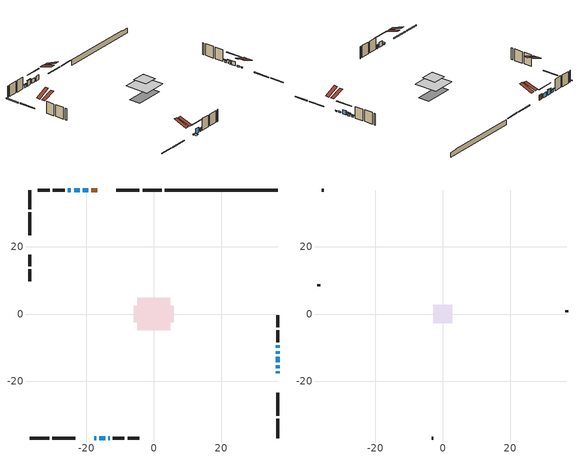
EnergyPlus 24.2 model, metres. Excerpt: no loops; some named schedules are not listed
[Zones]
conditioned space
 floor adiabatic (AdiabaticFloorConstruction): -4.84,-4.84 -4.84,4.84 4.84,4.84 4.84,-4.84 z2.85
 floor foundation (Slab1 construction): -6,-2.39 -6,2.39 6,2.39 6,-2.39 z-1.72
 wall outside (RimJoist1 construction): 2.38,36.84 -3.34,36.84 / -36.84,-36.84 -31.12,-36.84 / -36.84,36.84 -36.84,31.12 / 36.84,-36.84 36.84,-31.12 z0.41:0.71
 wall outside (RimJoist2 construction): -4.27,36.84 -11.13,36.84 / -30.19,-36.84 -23.33,-36.84 / -36.84,30.19 -36.84,23.33 / 36.84,-30.19 36.84,-23.33 z0.41:0.71
 wall outside (AdiabaticWallConstruction 1): -16.8,36.84 -18.52,36.84 z0.41:2.44
 wall outside (AdiabaticWallConstruction): -17.66,-36.84 -17.09,-36.84 z0.41:0.67; 36.84,-17.66 36.84,-17.04 z0.41:0.82; 36.84,-16.12 36.84,-15.3 z0.41:0.97; -19.45,36.84 -21.07,36.84 / 36.84,-14.37 36.84,-12.75 z0.41:2.14; -22,36.84 -23.68,36.84 / -16.17,-36.84 -14.44,-36.84 z0.41:2.52; 36.84,-11.82 36.84,-11 z0.41:1.17; -24.6,36.84 -25.57,36.84 / -13.51,-36.84 -13.1,-36.84 z0.41:1.48; 36.84,-10.08 36.84,-9.26 z0.41:1.12
 wall outside (Wall1 construction): -26.5,36.84 -29.98,36.84 / -12.17,-36.84 -8.69,-36.84 / -36.84,17.65 -36.84,14.18 / 36.84,-8.33 36.84,-4.86 z0.41:5.29
 wall outside (Wall2 construction): -30.91,36.84 -34.42,36.84 / -7.77,-36.84 -4.25,-36.84 / -36.84,13.25 -36.84,9.73 / 36.84,-3.93 36.84,-0.41 z0.41:5.29
 wall foundation (FoundationWall1 construction): 3.31,36.84,-1.72 3.31,36.84,0.41 33.49,36.84,0.41 33.49,36.84,0.2 36.84,36.84,0.2 36.84,36.84,-1.72
 window (WindowConstruction 8): -17.65,-36.84 -17.09,-36.84 z0.41:0.66
 window (WindowConstruction 9): 36.84,-17.65 36.84,-17.04 z0.41:0.82
 window (WindowConstruction 10): 36.84,-16.11 36.84,-15.3 z0.41:0.97
 window (WindowConstruction): -19.45,36.84 -21.07,36.84 z0.41:2.14
 window (WindowConstruction 1): -22,36.84 -23.68,36.84 z0.41:2.52
 window (WindowConstruction 2): 36.84,-14.37 36.84,-12.75 z0.41:2.14
 window (WindowConstruction 3): 36.84,-11.82 36.84,-11 z0.41:1.17
 window (WindowConstruction 4): -16.17,-36.84 -14.44,-36.84 z0.41:2.52
 window (WindowConstruction 5): -24.61,36.84 -25.57,36.84 z0.41:1.48
 window (WindowConstruction 6): 36.84,-10.08 36.84,-9.26 z0.41:1.12
 window (WindowConstruction 7): -13.51,-36.84 -13.1,-36.84 z0.41:1.48
 door (Door): -16.8,36.84 -18.52,36.84 z0.41:2.44
 ceiling adiabatic (AdiabaticFloorConstruction): 4.84,-4.84 4.84,4.84 -4.84,4.84 -4.84,-4.84 z2.85
attic - vented
 floor to conditioned space (Floor1 construction Reversed): -2.8,-2.8 -2.8,2.8 2.8,2.8 2.8,-2.8 z5.29
 floor to conditioned space (Floor2 construction Reversed): -2.79,-2.79 -2.79,2.79 2.79,2.79 2.79,-2.79 z5.29
 wall outside (Wall3 construction): -35.35,36.84 -35.91,36.84 / -3.32,-36.84 -2.76,-36.84 / -36.84,8.8 -36.84,8.24 / 36.84,0.52 36.84,1.08 z0.41:5.29
 roof outside (Roof1 construction): -13.52,36.84,5.29 -13.52,31.46,7.53 -12.06,31.46,7.53 -12.06,36.84,5.29; -20.94,-36.84,5.29 -20.94,-31.46,7.53 -22.4,-31.46,7.53 -22.4,-36.84,5.29; -36.84,20.94,5.29 -31.46,20.94,7.53 -31.46,22.4,7.53 -36.84,22.4,5.29; 36.84,-20.94,5.29 31.46,-20.94,7.53 31.46,-22.4,7.53 36.84,-22.4,5.29
 roof outside (Roof2 construction): -15.87,36.84,5.29 -15.87,31.41,7.1 -14.45,31.41,7.1 -14.45,36.84,5.29; -18.58,-36.84,5.29 -18.58,-31.41,7.1 -20.01,-31.41,7.1 -20.01,-36.84,5.29; -36.84,18.58,5.29 -31.41,18.58,7.1 -31.41,20.01,7.1 -36.84,20.01,5.29; 36.84,-18.58,5.29 31.41,-18.58,7.1 31.41,-20.01,7.1 36.84,-20.01,5.29
shading: -16.8,-36.84 -17.95,-36.84 -17.95,-38.36 -16.8,-38.36 z0.96; 36.84,-16.98 36.84,-17.71 36.93,-17.71 36.93,-16.98 z0.88; 36.84,-15.24 36.84,-16.18 36.9,-16.18 36.9,-15.24 z1.03; -23.81,36.84 -16.71,36.84 -16.71,37.02 -23.81,37.02 z4.88; -23.83,36.84 -21.85,36.84 -21.85,37.14 -23.83,37.14 z2.67; 36.84,-10.01 36.84,-17.11 37.08,-17.11 37.08,-10.01 z4.88; 36.84,-10.39 36.84,-12.43 37.08,-12.43 37.08,-10.39 z1.78; -11.7,-36.84 -18.91,-36.84 -18.91,-37.08 -11.7,-37.08 z5.26; -25.87,36.84 -24.31,36.84 -24.31,37.02 -25.87,37.02 z1.78; 36.84,-8.96 36.84,-10.37 37.08,-10.37 37.08,-8.96 z1.42; -12.8,-36.84 -13.81,-36.84 -13.81,-37.08 -12.8,-37.08 z1.78
[Building]
Building 1: Terrain=Suburbs
[Site:Location]
Sault Ste Marie AP_ON: Latitude {deg}=46.49; Longitude {deg}=-84.51; Time Zone {hr}=-5; Elevation {m}=192; Keep Site Location Information=Yes
[Site:GroundTemperature:Shallow]
0.840846, -1.16074, -1.32103, -0.371179, 3.44196, 7.23733, 10.5277, 12.6121, 12.7892, 11.0939, 7.8874, 4.20846
[Site:WaterMainsTemperature]
Calculation Method=Schedule; Temperature Schedule=mains temperature schedule
[Material] Roughness=Rough; Thermal Absorptance=0.9
Name | Thickness {m} | Conductivity {W/m-K} | Density {kg/m3} | Specific Heat {J/kg-K} | Solar Absorptance | Visible Absorptance
asphalt or fiberglass shingles | 0.00635 | 0.162714 | 1121.4 | 1465.45 | 0.91 | 0.91
ceiling loosefill ins | 0.0846667 | 0.0480833 | 16.02 | 1046.75 | 0.7 | 0.7
ceiling stud and cavity | 0.1397 | 0.136084 | 65.682 | 1177.47 | 0.7 | 0.7
ceiling stud and cavity 1 | 0.1397 | 0.136788 | 65.682 | 1177.47 | 0.7 | 0.7
concrete 4.0 in. | 0.1016 | 1.803125 | 2242.8 | 837.4 | 0.7 | 0.7
concrete 8.0 in. | 0.2032 | 1.803125 | 2242.8 | 837.4 | 0.7 | 0.7
door material | 0.04445 | 0.188738 | 512.64 | 1214.23 | 0.7 | 0.7
floor covering | 0.0127 | 0.0433444 | 54.468 | 1339.84 | 0.6 | 0.6
floor rigid ins; wall rigid ins | 0.512978 | 0.029427 | 32.04 | 1214.23 | 0.7 | 0.7
floor stud and cavity | 0.1397 | 1.75129 | 37.0049 | 1207.88 | 0.7 | 0.7
furniture material conditioned space 1 | 0.1524 | 0.115458 | 640.8 | 1214.23 | 0.6 | 0.6
gypsum board | 0.0127 | 0.160291 | 801 | 837.4 | 0.6 | 0.6
osb sheathing 0.5 in. | 0.0127 | 0.115458 | 512.64 | 1214.23 | 0.7 | 0.7
osb sheathing 0.75 in. | 0.01905 | 0.115458 | 512.64 | 1214.23 | 0.7 | 0.7
osb sheathing 2.0 in. | 0.0508 | 0.115458 | 512.64 | 1214.23 | 0.7 | 0.7
rim joist stud and cavity | 0.0508 | 0.0309026 | 125.044 | 1163.47 | 0.6 | 0.6
wall stud and cavity | 0.1397 | 0.087281 | 139.0536 | 1170.24 | 0.7 | 0.7
wall stud and cavity 1 | 0.1397 | 0.0864253 | 139.0536 | 1170.24 | 0.7 | 0.7
wall stud and cavity 2 | 0.0889 | 6.1454 | 50.32683 | 1063.81 | 0.6 | 0.6
wall stud and cavity 3 | 0.0889 | 0.380278 | 52.3479 | 1209.89 | 0.7 | 0.7
wall stud and cavity 4 | 0.0889 | 0.391764 | 83.0341 | 1211.67 | 0.7 | 0.7
wood siding | 0.0254 | 0.102417 | 544.68 | 1172.36 | 0.25 | 0.25
wood siding 1 | 0.00254 | 0.102417 | 544.68 | 1172.36 | 0.25 | 0.25
wood siding 2; wood siding 3; wood siding 4 | 0.0254 | 0.102417 | 544.68 | 1172.36 | 0.7 | 0.7
[WindowMaterial:SimpleGlazingSystem]
Name | U-Factor {W/m2-K} | Solar Heat Gain Coefficient
WindowMaterial | 2.38362 | 0.65
WindowMaterial 1 | 2.55453 | 0.55
WindowMaterial 2 | 2.74588 | 0.44
WindowMaterial 3 | 2.55113 | 0.55
WindowMaterial 4 | 2.65219 | 0.5
WindowMaterial 5 | 2.75326 | 0.44
WindowMaterial 6 | 2.92474 | 0.2
WindowMaterial 7 | 4.46802 | 0.51
WindowMaterial 8 | 2.88102 | 0.32
WindowMaterial 9 | 2.78392 | 0.41
[Construction]
AdiabaticFloorConstruction: floor stud and cavity, floor rigid ins, osb sheathing 0.75 in., floor covering
AdiabaticWallConstruction: wood siding 3, wall rigid ins, wall stud and cavity 3, gypsum board
AdiabaticWallConstruction 1: wood siding 4, wall rigid ins, wall stud and cavity 3, gypsum board
Door: door material
Floor1 construction Reversed: gypsum board, ceiling stud and cavity, ceiling loosefill ins
Floor2 construction Reversed: gypsum board, ceiling stud and cavity 1, ceiling loosefill ins
FoundationWall1 construction: concrete 8.0 in.
furniture construction conditioned space 1: furniture material conditioned space 1
PartitionWallConstruction: gypsum board, wall stud and cavity 4, gypsum board
RimJoist1 construction; RimJoist2 construction: wood siding 2, osb sheathing 2.0 in., rim joist stud and cavity
Roof1 construction; Roof2 construction: asphalt or fiberglass shingles
Slab1 construction: concrete 4.0 in.
Wall1 construction: wood siding, osb sheathing 0.5 in., wall stud and cavity, gypsum board
Wall2 construction: wood siding, osb sheathing 0.5 in., wall stud and cavity 1, gypsum board
Wall3 construction: wood siding 1, wall stud and cavity 2
WindowConstruction; WindowConstruction 2: WindowMaterial
WindowConstruction 1: WindowMaterial 1
WindowConstruction 10: WindowMaterial 9
WindowConstruction 3: WindowMaterial 2
WindowConstruction 4: WindowMaterial 3
WindowConstruction 5: WindowMaterial 4
WindowConstruction 6: WindowMaterial 5
WindowConstruction 7: WindowMaterial 6
WindowConstruction 8: WindowMaterial 7
WindowConstruction 9: WindowMaterial 8
[Zone] Multiplier=1; Part of Total Floor Area=Yes
Name | Volume {m3}
attic - vented | 28.8668
conditioned space | 364.2
[Space]
Name | Zone | Volume {m3}
attic - vented 1 | attic - vented | 28.8668
conditioned space 1 | conditioned space | 364.2
[ZoneInfiltration:EffectiveLeakageArea]
infil attic - vented 1: Zone or Space=attic - vented 1; Schedule=Always On Discrete; Effective Air Leakage Area {cm2}=2456.26; Stack Coefficient=0.000495114; Wind Coefficient=1.50339e-05
[ZoneMixing]
whole house fan mix: Zone or Space=attic - vented; Schedule=Always On Continuous; Design Flow Rate Calculation Method=Flow/Zone; Design Flow Rate {m3/s}=0; Source Zone or Space=conditioned space
[SurfaceProperty:ExposedFoundationPerimeter]
Slab1: Exposed Perimeter Calculation Method=TotalExposedPerimeter; Total Exposed Perimeter {m}=33.528
[InternalMass] Zone or ZoneList=conditioned space; Space or SpaceList=conditioned space 1
Name | Construction | Surface Area {m2}
furniture mass conditioned space 1 | furniture construction conditioned space 1 | 60.4118
partition wall mass | PartitionWallConstruction | 151.03
[Lights]
interior lighting: Zone or ZoneList or Space or SpaceList=conditioned space 1; Schedule=interior lighting schedule; Design Level Calculation Method=LightingLevel; Lighting Level {W}=343.2; Return Air Fraction=0; Fraction Radiant=0.6; Fraction Visible=0.2; Fraction Replaceable=1
[People]
occupants: Zone or ZoneList or Space or SpaceList=conditioned space 1; Number of People Schedule=occupants schedule; Number of People Calculation Method=People; Number of People=3; Fraction Radiant=0.314171; Sensible Heat Fraction=0.56303; Activity Level Schedule=occupants activity schedule; Carbon Dioxide Generation Rate {m3/s-W}=0; Enable ASHRAE 55 Comfort Warnings=No; Mean Radiant Temperature Calculation Type=EnclosureAveraged
[ElectricEquipment] Zone or ZoneList or Space or SpaceList=conditioned space 1; Design Level Calculation Method=EquipmentLevel
Name | Schedule | Design Level {W} | Fraction Latent | Fraction Radiant | Fraction Lost
clothes dryer | clothes dryer schedule | 140.772 | 0.015 | 0.081 | 0.85
clothes washer | clothes washer schedule | 32.1985 | 0.03 | 0.162 | 0.7
cooking range | cooking range schedule | 215.147 | 0.08 | 0.432 | 0.2
dishwasher | dishwasher schedule | 66.8632 | 0.3 | 0.18 | 0.4
fridge | fridge schedule | 72.9452 | 0 | 0.6 | 0
mech vent bath fan 0 | mech vent bath fan 0 schedule | 50.2 | 0 | 0 | 1
mech vent house fan | mech vent house fan schedule | 0 | 0 | 0 | 1
mech vent house fan cfis | mech vent house fan cfis schedule | 0 | 0 | 0 | 0
misc plug loads | misc plug loads schedule | 494.7 | 0.045 | 0.513 | 0.1
whole house fan | Always On Discrete | 0 | 0 | 0 | 1
[OtherEquipment] Zone or ZoneList or Space or SpaceList=conditioned space 1; Design Level Calculation Method=EquipmentLevel
Name | Fuel Type | Schedule | Design Level {W} | Fraction Latent | Fraction Radiant | Fraction Lost
clothes dryer 1 | Electricity | clothes dryer schedule | 0 | 0.015 | 0.081 | 0.85
cooking range 1 | Electricity | cooking range schedule | 0 | 0.08 | 0.432 | 0.2
general water use latent | None | general water use schedule | 62.594 | 1 | 0 | 0
general water use sensible | None | general water use schedule | -61.6891 | 0 | 0.6 | 0
mech vent house fan latent load | None | Always On Discrete | 0 | 1 | 0 | 0
mech vent house fan sensible load | None | Always On Discrete | 0 | 0 | 0 | 0
water heater energy adjustment1 | Electricity | Always On Discrete | 0.01 | 0 | 0 | 1
[ZoneInfiltration:DesignFlowRate] Zone or ZoneList or Space or SpaceList=conditioned space 1; Schedule=Always On Discrete; Design Flow Rate Calculation Method=Flow/Zone; Design Flow Rate {m3/s}=0
infil flow; natural vent flow; whole house fan flow
[AvailabilityManager:Scheduled]
furnace airloop Availability Manager: Schedule=Always On Discrete
[Foundation:Kiva]
Foundation Kiva 1: Initial Indoor Air Temperature {C}=20; Wall Height Above Grade {m}=0.410017; Wall Depth Below Slab {m}=0.2032
[Foundation:Kiva:Settings]
Soil Conductivity {W/m-K}=0.849921; Soil Density {kg/m3}=1842.3; Soil Specific Heat {J/kg-K}=418.7; Ground Solar Absorptivity=0.9; Ground Thermal Absorptivity=0.9; Ground Surface Roughness {m}=0.03; Far-Field Width {m}=40; Deep-Ground Boundary Condition=ZeroFlux; Deep-Ground Depth {m}=40; Minimum Cell Dimension {m}=0.2; Maximum Cell Growth Coefficient=3; Simulation Timestep=Timestep
[Exterior:Lights]
exterior lighting: Schedule=exterior lighting schedule; Design Level {W}=75.6
[EnergyManagementSystem:GlobalVariable]
furnace_airloop_Fan_RTF
infil_program_Qfan
infil_program_Qinf
natural_vent_program_Qnv
natural_vent_program_Qwhf
[EnergyManagementSystem:Sensor]
Name | Output:Variable or Output:Meter Index Key | Output:Variable or Output:Meter
airflow_gain | infil flow | Infiltration Sensible Heat Gain Energy
airflow_gain_1 | natural vent flow | Infiltration Sensible Heat Gain Energy
airflow_gain_2 | whole house fan flow | Infiltration Sensible Heat Gain Energy
airflow_loss | infil flow | Infiltration Sensible Heat Loss Energy
airflow_loss_1 | natural vent flow | Infiltration Sensible Heat Loss Energy
airflow_loss_2 | whole house fan flow | Infiltration Sensible Heat Loss Energy
clg_load_cond |  | Cooling:EnergyTransfer:Zone:CONDITIONED SPACE
clg_sp_s; clg_sp_s_1 | cooling setpoint | Schedule Value
clothes_dryer_exhaust_0_sch_s | clothes dryer exhaust 0 schedule | Schedule Value
cool_season | cooling season schedule | Schedule Value
htg_load_cond |  | Heating:EnergyTransfer:Zone:CONDITIONED SPACE
htg_sp_s; htg_sp_s_1 | heating setpoint | Schedule Value
ig_ee_conv | clothes dryer | Electric Equipment Convective Heating Energy
ig_ee_conv_2 | cooking range | Electric Equipment Convective Heating Energy
ig_ee_conv_4 | fridge | Electric Equipment Convective Heating Energy
ig_ee_conv_5 | misc plug loads | Electric Equipment Convective Heating Energy
ig_ee_conv_6 | whole house fan | Electric Equipment Convective Heating Energy
ig_ee_rad | clothes dryer | Electric Equipment Radiant Heating Energy
ig_ee_rad_2 | cooking range | Electric Equipment Radiant Heating Energy
ig_ee_rad_4 | fridge | Electric Equipment Radiant Heating Energy
ig_ee_rad_5 | misc plug loads | Electric Equipment Radiant Heating Energy
ig_ee_rad_6 | whole house fan | Electric Equipment Radiant Heating Energy
ig_lgt_conv | interior lighting | Lights Convective Heating Energy
ig_lgt_rad | interior lighting | Lights Radiant Heating Energy
ig_lgt_vis | interior lighting | Lights Visible Radiation Heating Energy
ig_oe_conv | clothes dryer 1 | Other Equipment Convective Heating Energy
ig_oe_conv_1 | cooking range 1 | Other Equipment Convective Heating Energy
ig_oe_conv_2 | general water use latent | Other Equipment Convective Heating Energy
ig_oe_conv_3 | general water use sensible | Other Equipment Convective Heating Energy
ig_oe_conv_4 | water heater energy adjustment1 | Other Equipment Convective Heating Energy
ig_oe_rad | clothes dryer 1 | Other Equipment Radiant Heating Energy
ig_oe_rad_1 | cooking range 1 | Other Equipment Radiant Heating Energy
ig_oe_rad_2 | general water use latent | Other Equipment Radiant Heating Energy
ig_oe_rad_3 | general water use sensible | Other Equipment Radiant Heating Energy
ig_oe_rad_4 | water heater energy adjustment1 | Other Equipment Radiant Heating Energy
ig_ppl_conv | occupants | People Convective Heating Energy
ig_ppl_rad | occupants | People Radiant Heating Energy
im_conv | furniture mass conditioned space 1 | Surface Inside Face Convection Heat Gain Energy
im_conv_1 | partition wall mass | Surface Inside Face Convection Heat Gain Energy
im_ig | furniture mass conditioned space 1 | Surface Inside Face Internal Gains Radiation Heat Gain Energy
im_ig_1 | partition wall mass | Surface Inside Face Internal Gains Radiation Heat Gain Energy
im_lgt | furniture mass conditioned space 1 | Surface Inside Face Lights Radiation Heat Gain Energy
im_lgt_1 | partition wall mass | Surface Inside Face Lights Radiation Heat Gain Energy
im_sol | furniture mass conditioned space 1 | Surface Inside Face Solar Radiation Heat Gain Energy
im_sol_1 | partition wall mass | Surface Inside Face Solar Radiation Heat Gain Energy
im_surf | furniture mass conditioned space 1 | Surface Inside Face Net Surface Thermal Radiation Heat Gain Energy
im_surf_1 | partition wall mass | Surface Inside Face Net Surface Thermal Radiation Heat Gain Energy
mech_vent_bath_fan_0_sch_s | mech vent bath fan 0 schedule | Schedule Value
mv_conv | mech vent bath fan 0 | Electric Equipment Convective Heating Energy
mv_conv_1 | mech vent house fan | Electric Equipment Convective Heating Energy
mv_conv_2 | mech vent house fan cfis | Electric Equipment Convective Heating Energy
mv_conv_3 | mech vent house fan latent load | Other Equipment Convective Heating Energy
mv_conv_4 | mech vent house fan sensible load | Other Equipment Convective Heating Energy
mv_rad | mech vent bath fan 0 | Electric Equipment Radiant Heating Energy
mv_rad_1 | mech vent house fan | Electric Equipment Radiant Heating Energy
mv_rad_2 | mech vent house fan cfis | Electric Equipment Radiant Heating Energy
mv_rad_3 | mech vent house fan latent load | Other Equipment Radiant Heating Energy
mv_rad_4 | mech vent house fan sensible load | Other Equipment Radiant Heating Energy
natural_vent_s | natural vent schedule | Schedule Value
out_pb_s |  | Site Outdoor Air Barometric Pressure
out_wt_s |  | Site Outdoor Air Humidity Ratio
site_vw_s |  | Site Wind Speed
ss_back_out | Window1 | Surface Window Shortwave from Zone Back Out Window Heat Transfer Rate
ss_back_out_1 | Window11 | Surface Window Shortwave from Zone Back Out Window Heat Transfer Rate
ss_back_out_10 | Window9 | Surface Window Shortwave from Zone Back Out Window Heat Transfer Rate
ss_back_out_2 | Window12 | Surface Window Shortwave from Zone Back Out Window Heat Transfer Rate
ss_back_out_3 | Window2 | Surface Window Shortwave from Zone Back Out Window Heat Transfer Rate
ss_back_out_4 | Window3 | Surface Window Shortwave from Zone Back Out Window Heat Transfer Rate
ss_back_out_5 | Window4 | Surface Window Shortwave from Zone Back Out Window Heat Transfer Rate
ss_back_out_6 | Window5 | Surface Window Shortwave from Zone Back Out Window Heat Transfer Rate
ss_back_out_7 | Window6 | Surface Window Shortwave from Zone Back Out Window Heat Transfer Rate
ss_back_out_8 | Window7 | Surface Window Shortwave from Zone Back Out Window Heat Transfer Rate
ss_back_out_9 | Window8 | Surface Window Shortwave from Zone Back Out Window Heat Transfer Rate
ss_conv | Door1 | Surface Inside Face Convection Heat Gain Energy
ss_conv_1 | Window1 | Surface Inside Face Convection Heat Gain Energy
ss_conv_10 | Window8 | Surface Inside Face Convection Heat Gain Energy
ss_conv_11 | Window9 | Surface Inside Face Convection Heat Gain Energy
ss_conv_2 | Window11 | Surface Inside Face Convection Heat Gain Energy
ss_conv_3 | Window12 | Surface Inside Face Convection Heat Gain Energy
ss_conv_4 | Window2 | Surface Inside Face Convection Heat Gain Energy
ss_conv_5 | Window3 | Surface Inside Face Convection Heat Gain Energy
ss_conv_6 | Window4 | Surface Inside Face Convection Heat Gain Energy
ss_conv_7 | Window5 | Surface Inside Face Convection Heat Gain Energy
ss_conv_8 | Window6 | Surface Inside Face Convection Heat Gain Energy
ss_conv_9 | Window7 | Surface Inside Face Convection Heat Gain Energy
ss_ig | Door1 | Surface Inside Face Internal Gains Radiation Heat Gain Energy
ss_ig_1 | Window1 | Surface Inside Face Internal Gains Radiation Heat Gain Energy
ss_ig_10 | Window8 | Surface Inside Face Internal Gains Radiation Heat Gain Energy
ss_ig_11 | Window9 | Surface Inside Face Internal Gains Radiation Heat Gain Energy
ss_ig_2 | Window11 | Surface Inside Face Internal Gains Radiation Heat Gain Energy
ss_ig_3 | Window12 | Surface Inside Face Internal Gains Radiation Heat Gain Energy
ss_ig_4 | Window2 | Surface Inside Face Internal Gains Radiation Heat Gain Energy
ss_ig_5 | Window3 | Surface Inside Face Internal Gains Radiation Heat Gain Energy
ss_ig_6 | Window4 | Surface Inside Face Internal Gains Radiation Heat Gain Energy
ss_ig_7 | Window5 | Surface Inside Face Internal Gains Radiation Heat Gain Energy
ss_ig_8 | Window6 | Surface Inside Face Internal Gains Radiation Heat Gain Energy
ss_ig_9 | Window7 | Surface Inside Face Internal Gains Radiation Heat Gain Energy
ss_lgt | Door1 | Surface Inside Face Lights Radiation Heat Gain Energy
ss_sol | Door1 | Surface Inside Face Solar Radiation Heat Gain Energy
ss_surf | Door1 | Surface Inside Face Net Surface Thermal Radiation Heat Gain Energy
ss_surf_1 | Window1 | Surface Inside Face Net Surface Thermal Radiation Heat Gain Energy
ss_surf_10 | Window8 | Surface Inside Face Net Surface Thermal Radiation Heat Gain Energy
ss_surf_11 | Window9 | Surface Inside Face Net Surface Thermal Radiation Heat Gain Energy
ss_surf_2 | Window11 | Surface Inside Face Net Surface Thermal Radiation Heat Gain Energy
ss_surf_3 | Window12 | Surface Inside Face Net Surface Thermal Radiation Heat Gain Energy
ss_surf_4 | Window2 | Surface Inside Face Net Surface Thermal Radiation Heat Gain Energy
ss_surf_5 | Window3 | Surface Inside Face Net Surface Thermal Radiation Heat Gain Energy
ss_surf_6 | Window4 | Surface Inside Face Net Surface Thermal Radiation Heat Gain Energy
ss_surf_7 | Window5 | Surface Inside Face Net Surface Thermal Radiation Heat Gain Energy
ss_surf_8 | Window6 | Surface Inside Face Net Surface Thermal Radiation Heat Gain Energy
ss_surf_9 | Window7 | Surface Inside Face Net Surface Thermal Radiation Heat Gain Energy
ss_trans_in | Window1 | Surface Window Transmitted Solar Radiation Rate
ss_trans_in_1 | Window11 | Surface Window Transmitted Solar Radiation Rate
ss_trans_in_10 | Window9 | Surface Window Transmitted Solar Radiation Rate
ss_trans_in_2 | Window12 | Surface Window Transmitted Solar Radiation Rate
ss_trans_in_3 | Window2 | Surface Window Transmitted Solar Radiation Rate
ss_trans_in_4 | Window3 | Surface Window Transmitted Solar Radiation Rate
ss_trans_in_5 | Window4 | Surface Window Transmitted Solar Radiation Rate
ss_trans_in_6 | Window5 | Surface Window Transmitted Solar Radiation Rate
ss_trans_in_7 | Window6 | Surface Window Transmitted Solar Radiation Rate
ss_trans_in_8 | Window7 | Surface Window Transmitted Solar Radiation Rate
ss_trans_in_9 | Window8 | Surface Window Transmitted Solar Radiation Rate
ss_trans_out | Window1 | Surface Inside Face Initial Transmitted Diffuse Transmitted Out Window Solar Radiation Rate
ss_trans_out_1 | Window11 | Surface Inside Face Initial Transmitted Diffuse Transmitted Out Window Solar Radiation Rate
ss_trans_out_10 | Window9 | Surface Inside Face Initial Transmitted Diffuse Transmitted Out Window Solar Radiation Rate
ss_trans_out_2 | Window12 | Surface Inside Face Initial Transmitted Diffuse Transmitted Out Window Solar Radiation Rate
ss_trans_out_3 | Window2 | Surface Inside Face Initial Transmitted Diffuse Transmitted Out Window Solar Radiation Rate
ss_trans_out_4 | Window3 | Surface Inside Face Initial Transmitted Diffuse Transmitted Out Window Solar Radiation Rate
ss_trans_out_5 | Window4 | Surface Inside Face Initial Transmitted Diffuse Transmitted Out Window Solar Radiation Rate
ss_trans_out_6 | Window5 | Surface Inside Face Initial Transmitted Diffuse Transmitted Out Window Solar Radiation Rate
ss_trans_out_7 | Window6 | Surface Inside Face Initial Transmitted Diffuse Transmitted Out Window Solar Radiation Rate
ss_trans_out_8 | Window7 | Surface Inside Face Initial Transmitted Diffuse Transmitted Out Window Solar Radiation Rate
ss_trans_out_9 | Window8 | Surface Inside Face Initial Transmitted Diffuse Transmitted Out Window Solar Radiation Rate
s_conv | Floor1 | Surface Inside Face Convection Heat Gain Energy
s_conv_1 | Floor2 | Surface Inside Face Convection Heat Gain Energy
s_conv_10 | RimJoist2:180 | Surface Inside Face Convection Heat Gain Energy
s_conv_11 | RimJoist2:270 | Surface Inside Face Convection Heat Gain Energy
s_conv_12 | RimJoist2:90 | Surface Inside Face Convection Heat Gain Energy
s_conv_13 | Slab1 | Surface Inside Face Convection Heat Gain Energy
s_conv_14 | Wall1:0 | Surface Inside Face Convection Heat Gain Energy
s_conv_15 | Wall1:180 | Surface Inside Face Convection Heat Gain Energy
s_conv_16 | Wall1:270 | Surface Inside Face Convection Heat Gain Energy
s_conv_17 | Wall1:90 | Surface Inside Face Convection Heat Gain Energy
s_conv_18 | Wall2:0 | Surface Inside Face Convection Heat Gain Energy
s_conv_19 | Wall2:180 | Surface Inside Face Convection Heat Gain Energy
s_conv_2 | FoundationWall1 | Surface Inside Face Convection Heat Gain Energy
s_conv_20 | Wall2:270 | Surface Inside Face Convection Heat Gain Energy
s_conv_21 | Wall2:90 | Surface Inside Face Convection Heat Gain Energy
s_conv_3 | inferred conditioned ceiling | Surface Inside Face Convection Heat Gain Energy
s_conv_4 | inferred conditioned floor | Surface Inside Face Convection Heat Gain Energy
s_conv_5 | RimJoist1:0 | Surface Inside Face Convection Heat Gain Energy
s_conv_6 | RimJoist1:180 | Surface Inside Face Convection Heat Gain Energy
s_conv_7 | RimJoist1:270 | Surface Inside Face Convection Heat Gain Energy
s_conv_8 | RimJoist1:90 | Surface Inside Face Convection Heat Gain Energy
